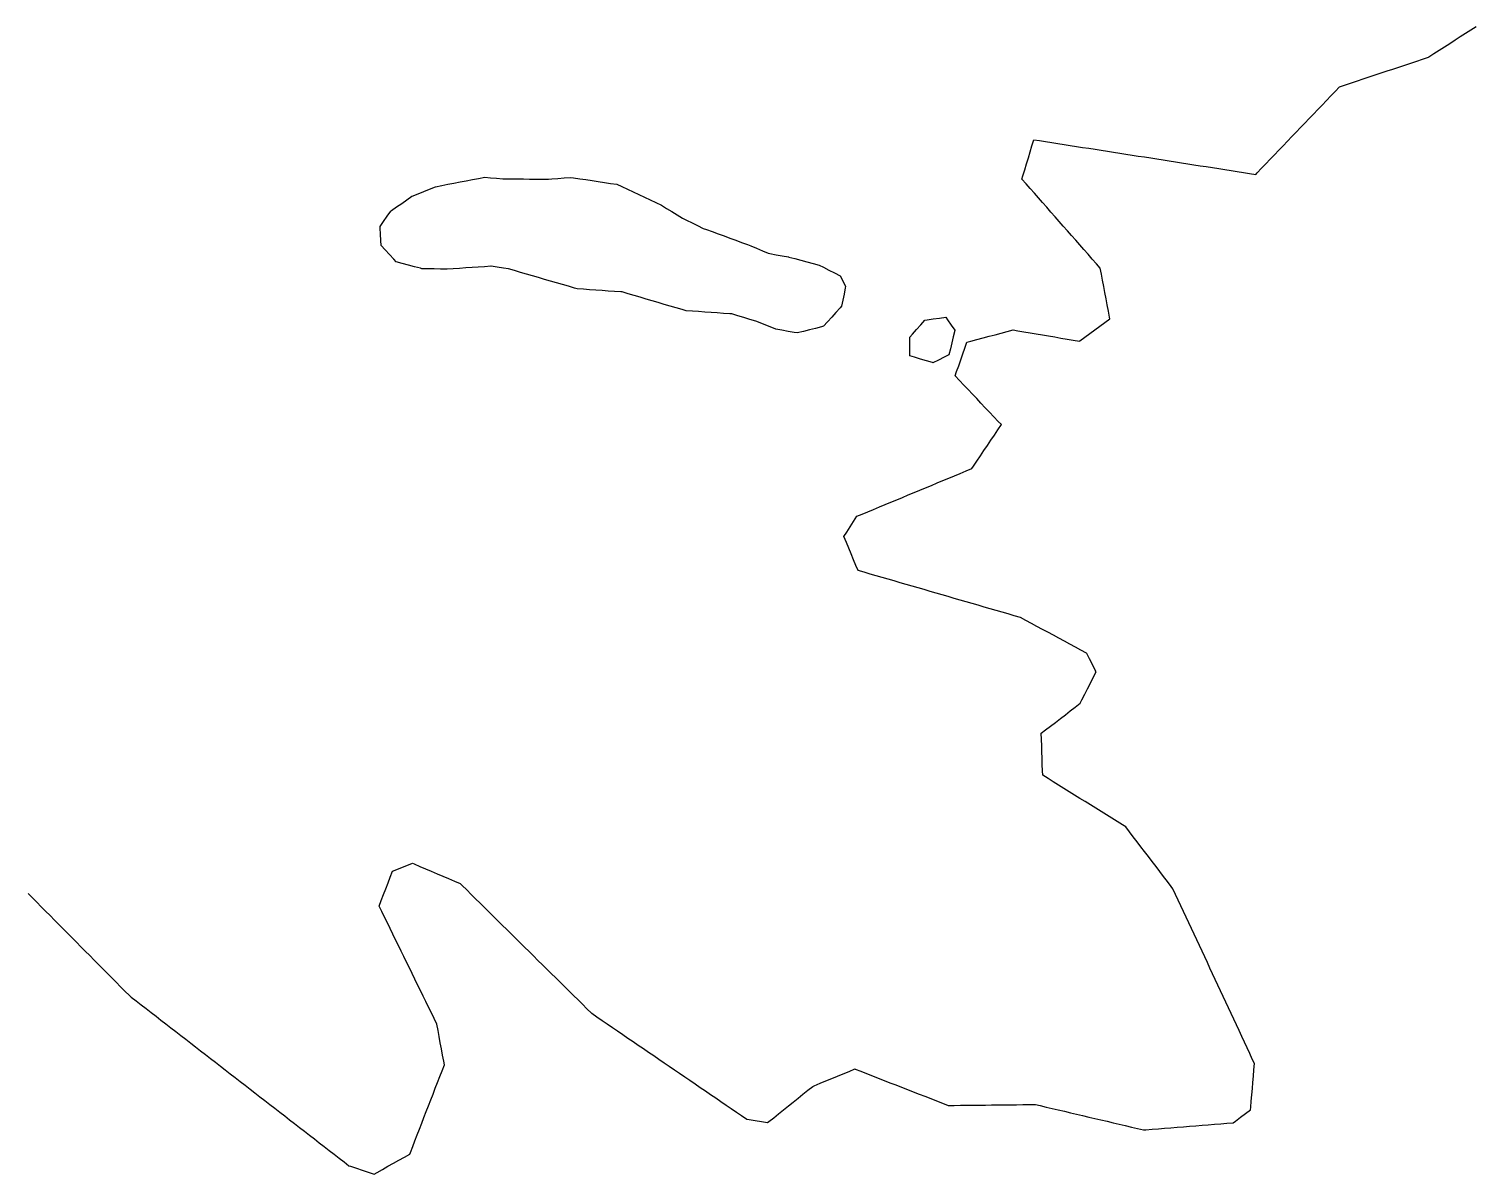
# Model space of a CAD drawing. Header units: millimetres. Extents: x 0 to 2762, y 6 to 2482.
# Drawn here: x 1969.4 to 2200.7, y 285.5 to 468.4 of the extents above; entities that cross this region are included whole.
import ezdxf

# ---------------------------------------------------------------- set-up
doc = ezdxf.new("R2010")
doc.units = ezdxf.units.MM
for name, color, linetype in [('ALL_HOLES', 1, 'Continuous'), ('ALL_ISLANDS', 7, 'Continuous'), ('OUTLINE_ISLAND_01', 7, 'Continuous'), ('OUTLINE_ISLAND_01_HOLE_02', 1, 'Continuous'), ('OUTLINE_ISLAND_01_HOLE_03', 1, 'Continuous')]:
    doc.layers.add(name, color=color, linetype=linetype)

msp = doc.modelspace()

# ---------------------------------------------------------------- linework, layer by layer
at = {"layer": 'ALL_HOLES'}
for points in [[(2025.5312, 436.8859), (2026.0959, 437.7112), (2026.6606, 438.5365), (2027.2253, 439.3618), (2027.3346, 439.4375), (2028.1566, 440.007), (2028.9787, 440.5765), (2029.8007, 441.1459), (2030.6227, 441.7154), (2030.6617, 441.7312), (2031.5882, 442.1076), (2032.5147, 442.4839), (2033.4412, 442.8603), (2034.3676, 443.2366), (2034.3896, 443.2409), (2035.3713, 443.4313), (2036.353, 443.6217), (2037.3347, 443.812), (2038.3164, 444.0024), (2039.2981, 444.1928), (2040.2798, 444.3832), (2041.2615, 444.5736), (2042.2432, 444.7639), (2043.1533, 444.6834), (2044.1494, 444.5953), (2045.1455, 444.5072), (2045.4329, 444.5049), (2046.4328, 444.4968), (2047.4328, 444.4887), (2048.4328, 444.4806), (2049.4327, 444.4725), (2050.4327, 444.4645), (2051.4327, 444.4564), (2052.4326, 444.4483), (2052.9535, 444.4915), (2053.95, 444.5741), (2054.9466, 444.6568), (2055.9432, 444.7394), (2056.4417, 444.6645), (2057.4306, 444.5158), (2058.4195, 444.3671), (2059.4084, 444.2185), (2060.3973, 444.0698), (2061.3862, 443.9212), (2062.3751, 443.7725), (2063.364, 443.6239), (2064.1516, 443.2534), (2065.0565, 442.8277), (2065.9614, 442.4021), (2066.8662, 441.9765), (2067.7711, 441.5508), (2068.676, 441.1252), (2069.5809, 440.6995), (2070.4858, 440.2739), (2071.2797, 439.7844), (2072.131, 439.2596), (2072.9822, 438.7348), (2073.8334, 438.21), (2074.4787, 437.8969), (2075.3785, 437.4604), (2076.2782, 437.024), (2077.1779, 436.5875), (2077.6751, 436.4063), (2078.6146, 436.0639), (2079.5542, 435.7215), (2080.4938, 435.3792), (2081.4333, 435.0368), (2082.3729, 434.6944), (2083.3124, 434.352), (2084.252, 434.0097), (2084.7771, 433.7881), (2085.6985, 433.3993), (2086.6198, 433.0105), (2087.5411, 432.6218), (2087.8389, 432.5664), (2088.822, 432.3837), (2089.8052, 432.201), (2090.7884, 432.0183), (2090.8481, 432.0025), (2091.8152, 431.7482), (2092.7823, 431.4938), (2093.7494, 431.2394), (2094.7165, 430.985), (2095.6836, 430.7306), (2096.3661, 430.3833), (2097.2574, 429.9297), (2098.1486, 429.4762), (2099.0399, 429.0227), (2099.4688, 428.1965), (2099.9297, 427.309), (2099.878, 427.0684), (2099.6683, 426.0907), (2099.4585, 425.1129), (2099.2487, 424.1352), (2099.0497, 423.914), (2098.3808, 423.1706), (2097.7119, 422.4273), (2097.043, 421.6839), (2096.374, 420.9406), (2096.0772, 420.865), (2095.1081, 420.6182), (2094.139, 420.3714), (2093.17, 420.1247), (2092.2009, 419.8779), (2091.7143, 419.9645), (2090.7297, 420.1397), (2089.7452, 420.3149), (2088.7607, 420.4902), (2088.3757, 420.6416), (2087.4451, 421.0076), (2086.5145, 421.3737), (2085.5839, 421.7397), (2085.5811, 421.7406), (2084.6254, 422.035), (2083.6698, 422.3295), (2082.7141, 422.624), (2081.7584, 422.9184), (2081.4182, 422.9419), (2080.4206, 423.0107), (2079.4229, 423.0795), (2078.4253, 423.1483), (2077.4277, 423.2171), (2076.43, 423.2859), (2075.4324, 423.3547), (2074.4348, 423.4235), (2073.8222, 423.6036), (2072.8628, 423.8856), (2071.9034, 424.1676), (2070.944, 424.4495), (2069.9846, 424.7315), (2069.0252, 425.0135), (2068.0657, 425.2955), (2067.1063, 425.5775), (2066.1469, 425.8595), (2065.1875, 426.1415), (2064.2281, 426.4235), (2063.9957, 426.4399), (2062.9982, 426.5107), (2062.0007, 426.5814), (2061.0032, 426.6521), (2060.0057, 426.7228), (2059.0083, 426.7935), (2058.0108, 426.8642), (2057.0133, 426.9349), (2056.6073, 427.0525), (2055.6468, 427.3308), (2054.6862, 427.609), (2053.7257, 427.8872), (2052.7652, 428.1655), (2051.8047, 428.4437), (2050.8442, 428.722), (2049.8837, 429.0002), (2048.9232, 429.2785), (2047.9627, 429.5567), (2047.0022, 429.8349), (2046.0416, 430.1132), (2045.2445, 430.2329), (2044.2556, 430.3815), (2043.2667, 430.53), (2043.216, 430.5267), (2042.2182, 430.4604), (2041.2204, 430.3941), (2040.2226, 430.3279), (2039.2248, 430.2616), (2038.227, 430.1953), (2037.2292, 430.1291), (2036.2314, 430.0628), (2036.1914, 430.0636), (2035.1916, 430.0853), (2034.1919, 430.1069), (2033.1921, 430.1286), (2032.1923, 430.1502), (2031.9821, 430.2062), (2031.0158, 430.4636), (2030.0495, 430.721), (2029.0832, 430.9784), (2028.1169, 431.2358), (2027.7203, 431.6644), (2027.0412, 432.3984), (2026.362, 433.1324), (2025.6829, 433.8665), (2025.6439, 434.6421), (2025.5937, 435.6408), (2025.5435, 436.6396)], [(2110.1872, 416.2257), (2110.1872, 417.2257), (2110.1872, 418.2257), (2110.1872, 419.2257), (2110.6127, 419.7047), (2111.2768, 420.4524), (2111.9408, 421.2), (2112.6049, 421.9477), (2112.9428, 421.9915), (2113.9345, 422.1202), (2114.9262, 422.249), (2115.9179, 422.3777), (2116.2154, 421.9614), (2116.7969, 421.1479), (2117.3783, 420.3343), (2117.3601, 420.2573), (2117.1289, 419.2844), (2116.8977, 418.3115), (2116.6665, 417.3386), (2116.4354, 416.3657), (2115.6656, 415.9909), (2114.7665, 415.5532), (2113.8674, 415.1155), (2113.788, 415.1394), (2112.8307, 415.4283), (2111.8733, 415.7171), (2110.9159, 416.0059)]]:
    msp.add_lwpolyline(points, close=True, dxfattribs=at)
at = {"layer": 'ALL_ISLANDS'}
msp.add_lwpolyline([(1969.2617, 330.3577), (1969.966, 329.6478), (1970.6703, 328.9379), (1971.3746, 328.228), (1972.079, 327.5181), (1972.7833, 326.8082), (1973.4876, 326.0983), (1974.1919, 325.3884), (1974.8962, 324.6786), (1975.6005, 323.9687), (1976.3048, 323.2588), (1977.0091, 322.5489), (1977.7135, 321.839), (1978.4178, 321.1291), (1979.1221, 320.4192), (1979.8264, 319.7093), (1980.5307, 318.9994), (1981.235, 318.2895), (1981.9393, 317.5797), (1982.6436, 316.8698), (1983.348, 316.1599), (1984.0523, 315.45), (1984.7566, 314.7401), (1985.4609, 314.0302), (1985.7691, 313.7916), (1986.5598, 313.1793), (1987.3505, 312.5671), (1988.1412, 311.9549), (1988.9319, 311.3427), (1989.7226, 310.7305), (1990.5133, 310.1183), (1991.304, 309.5061), (1992.0947, 308.8939), (1992.8854, 308.2816), (1993.6761, 307.6694), (1994.4667, 307.0572), (1995.2574, 306.445), (1996.0481, 305.8328), (1996.8388, 305.2206), (1997.6295, 304.6084), (1998.4202, 303.9962), (1999.2109, 303.3839), (2000.0016, 302.7717), (2000.7923, 302.1595), (2001.583, 301.5473), (2002.3737, 300.9351), (2003.1644, 300.3229), (2003.9551, 299.7107), (2004.7458, 299.0985), (2005.5364, 298.4862), (2006.3271, 297.874), (2007.1178, 297.2618), (2007.9085, 296.6496), (2008.6992, 296.0374), (2009.4899, 295.4252), (2010.2806, 294.813), (2011.0713, 294.2007), (2011.862, 293.5885), (2012.6527, 292.9763), (2013.4434, 292.3641), (2014.2341, 291.7519), (2015.0248, 291.1397), (2015.8155, 290.5275), (2016.6062, 289.9153), (2017.3968, 289.303), (2018.1875, 288.6908), (2018.9782, 288.0786), (2019.7689, 287.4664), (2020.5596, 286.8542), (2020.7832, 286.7803), (2021.7328, 286.4667), (2022.6823, 286.153), (2023.6318, 285.8393), (2024.5814, 285.5257), (2025.0439, 285.7851), (2025.9161, 286.2744), (2026.7882, 286.7636), (2027.6604, 287.2529), (2028.5325, 287.7421), (2029.4047, 288.2313), (2030.2768, 288.7206), (2030.3774, 288.9801), (2030.7386, 289.9126), (2031.0999, 290.845), (2031.4612, 291.7775), (2031.8225, 292.7099), (2032.1837, 293.6424), (2032.545, 294.5749), (2032.9063, 295.5073), (2033.2676, 296.4398), (2033.6289, 297.3722), (2033.9901, 298.3047), (2034.3514, 299.2372), (2034.7127, 300.1696), (2035.074, 301.1021), (2035.4352, 302.0345), (2035.7965, 302.967), (2035.6905, 303.5456), (2035.5103, 304.5292), (2035.3301, 305.5128), (2035.1498, 306.4965), (2034.9696, 307.4801), (2034.7894, 308.4637), (2034.6092, 309.4473), (2034.5979, 309.4705), (2034.159, 310.369), (2033.7202, 311.2676), (2033.2813, 312.1661), (2032.8424, 313.0647), (2032.4036, 313.9632), (2031.9647, 314.8618), (2031.5258, 315.7604), (2031.087, 316.6589), (2030.6481, 317.5575), (2030.2093, 318.456), (2029.7704, 319.3546), (2029.3315, 320.2531), (2028.8927, 321.1517), (2028.4538, 322.0502), (2028.015, 322.9488), (2027.5761, 323.8473), (2027.1372, 324.7459), (2026.6984, 325.6445), (2026.2595, 326.543), (2025.8206, 327.4416), (2025.3818, 328.3401), (2025.7246, 329.2342), (2026.0826, 330.1679), (2026.4406, 331.1016), (2026.7986, 332.0354), (2027.1566, 332.9691), (2027.5146, 333.9028), (2027.9247, 334.0639), (2028.8555, 334.4295), (2029.7862, 334.7951), (2030.717, 335.1607), (2030.9522, 335.0611), (2031.873, 334.6712), (2032.7939, 334.2812), (2033.7147, 333.8913), (2034.6356, 333.5014), (2035.5564, 333.1114), (2036.4772, 332.7215), (2037.3981, 332.3316), (2038.3189, 331.9416), (2038.6583, 331.6066), (2039.37, 330.9041), (2040.0816, 330.2016), (2040.7933, 329.499), (2041.5049, 328.7965), (2042.2166, 328.094), (2042.9283, 327.3915), (2043.6399, 326.6889), (2044.3516, 325.9864), (2045.0632, 325.2839), (2045.7749, 324.5814), (2046.4865, 323.8788), (2047.1982, 323.1763), (2047.9099, 322.4738), (2048.6215, 321.7713), (2049.3332, 321.0687), (2050.0448, 320.3662), (2050.7565, 319.6637), (2051.4682, 318.9612), (2052.1798, 318.2586), (2052.8915, 317.5561), (2053.6031, 316.8536), (2054.3148, 316.1511), (2055.0265, 315.4485), (2055.7381, 314.746), (2056.4498, 314.0435), (2057.1614, 313.341), (2057.8731, 312.6384), (2058.5847, 311.9359), (2059.2964, 311.2334), (2059.3467, 311.1991), (2060.1729, 310.6358), (2060.9992, 310.0725), (2061.8255, 309.5092), (2062.6517, 308.9459), (2063.478, 308.3826), (2064.3042, 307.8194), (2065.1305, 307.2561), (2065.9568, 306.6928), (2066.783, 306.1295), (2067.6093, 305.5662), (2068.4355, 305.0029), (2069.2618, 304.4396), (2070.088, 303.8763), (2070.9143, 303.313), (2071.7406, 302.7497), (2072.5668, 302.1864), (2073.3931, 301.6231), (2074.2193, 301.0599), (2075.0456, 300.4966), (2075.8719, 299.9333), (2076.6981, 299.37), (2077.5244, 298.8067), (2078.3506, 298.2434), (2079.1769, 297.6801), (2080.0031, 297.1168), (2080.8294, 296.5535), (2081.6557, 295.9902), (2082.4819, 295.4269), (2083.3082, 294.8636), (2084.1344, 294.3004), (2084.4979, 294.2383), (2085.4836, 294.0699), (2086.4693, 293.9016), (2087.455, 293.7332), (2087.6585, 293.8968), (2088.4378, 294.5234), (2089.2171, 295.1501), (2089.9964, 295.7767), (2090.7757, 296.4034), (2091.555, 297.03), (2092.3343, 297.6567), (2093.1136, 298.2833), (2093.8929, 298.91), (2094.6722, 299.5366), (2094.9254, 299.641), (2095.8499, 300.0223), (2096.7744, 300.4035), (2097.6989, 300.7847), (2098.6234, 301.1659), (2099.5478, 301.5472), (2100.4723, 301.9284), (2101.3968, 302.3096), (2101.4255, 302.2984), (2102.3573, 301.9355), (2103.2891, 301.5725), (2104.2209, 301.2095), (2105.1527, 300.8465), (2106.0845, 300.4835), (2107.0163, 300.1205), (2107.9481, 299.7576), (2108.8799, 299.3946), (2109.8117, 299.0316), (2110.7435, 298.6686), (2111.6753, 298.3056), (2112.6071, 297.9426), (2113.5389, 297.5797), (2114.4707, 297.2167), (2115.4025, 296.8537), (2116.3343, 296.4907), (2117.2614, 296.5), (2118.2613, 296.5099), (2119.2613, 296.5199), (2120.2612, 296.5299), (2121.2612, 296.5399), (2122.2611, 296.5499), (2123.2611, 296.5599), (2124.261, 296.5698), (2125.261, 296.5798), (2126.261, 296.5898), (2127.2609, 296.5998), (2128.2609, 296.6098), (2129.2608, 296.6197), (2130.2608, 296.6297), (2130.9902, 296.4586), (2131.9638, 296.2302), (2132.9373, 296.0018), (2133.9109, 295.7733), (2134.8845, 295.5449), (2135.858, 295.3165), (2136.8316, 295.0881), (2137.8052, 294.8597), (2138.7787, 294.6313), (2139.7523, 294.4028), (2140.7258, 294.1744), (2141.6994, 293.946), (2142.673, 293.7176), (2143.6465, 293.4892), (2144.6201, 293.2608), (2145.5937, 293.0324), (2146.5672, 292.8039), (2147.5408, 292.5755), (2147.9157, 292.6058), (2148.9124, 292.6862), (2149.9092, 292.7667), (2150.906, 292.8471), (2151.9027, 292.9275), (2152.8995, 293.008), (2153.8962, 293.0884), (2154.893, 293.1689), (2155.8897, 293.2493), (2156.8865, 293.3298), (2157.8833, 293.4102), (2158.88, 293.4906), (2159.8768, 293.5711), (2160.8735, 293.6515), (2161.8703, 293.732), (2162.2265, 293.9952), (2163.0308, 294.5896), (2163.835, 295.1839), (2164.6392, 295.7782), (2164.6739, 296.1877), (2164.7583, 297.1842), (2164.8428, 298.1806), (2164.9272, 299.177), (2165.0116, 300.1734), (2165.0961, 301.1699), (2165.1805, 302.1663), (2165.265, 303.1627), (2164.922, 303.8978), (2164.4992, 304.804), (2164.0764, 305.7102), (2163.6536, 306.6164), (2163.2308, 307.5226), (2162.808, 308.4289), (2162.3852, 309.3351), (2161.9624, 310.2413), (2161.5396, 311.1475), (2161.1168, 312.0537), (2160.694, 312.96), (2160.2712, 313.8662), (2159.8484, 314.7724), (2159.4255, 315.6786), (2159.0027, 316.5848), (2158.5799, 317.4911), (2158.1571, 318.3973), (2157.7343, 319.3035), (2157.3115, 320.2097), (2156.8887, 321.1159), (2156.4659, 322.0222), (2156.0431, 322.9284), (2155.6203, 323.8346), (2155.1975, 324.7408), (2154.7747, 325.647), (2154.3519, 326.5533), (2153.9291, 327.4595), (2153.5063, 328.3657), (2153.0835, 329.2719), (2152.6606, 330.1781), (2152.2378, 331.0844), (2151.9565, 331.4539), (2151.3508, 332.2497), (2150.7452, 333.0454), (2150.1395, 333.8411), (2149.5338, 334.6368), (2148.9281, 335.4325), (2148.3224, 336.2282), (2147.7167, 337.0239), (2147.1111, 337.8196), (2146.5054, 338.6153), (2145.8997, 339.411), (2145.294, 340.2067), (2144.6883, 341.0024), (2144.1689, 341.3244), (2143.319, 341.8513), (2142.469, 342.3782), (2141.6191, 342.9051), (2140.7691, 343.432), (2139.9192, 343.9589), (2139.0693, 344.4857), (2138.2193, 345.0126), (2137.3694, 345.5395), (2136.5195, 346.0664), (2135.6695, 346.5933), (2134.8196, 347.1202), (2133.9696, 347.647), (2133.1197, 348.1739), (2132.2698, 348.7008), (2131.4198, 349.2277), (2131.395, 349.949), (2131.3606, 350.9484), (2131.3261, 351.9478), (2131.2917, 352.9472), (2131.2573, 353.9466), (2131.2228, 354.946), (2131.1884, 355.9454), (2131.8648, 356.464), (2132.6584, 357.0725), (2133.4519, 357.6809), (2134.2455, 358.2894), (2135.0391, 358.8979), (2135.8327, 359.5063), (2136.6263, 360.1148), (2137.4199, 360.7232), (2137.692, 361.2625), (2138.1425, 362.1553), (2138.593, 363.0481), (2139.0435, 363.9409), (2139.494, 364.8337), (2139.9445, 365.7264), (2139.8058, 366.0079), (2139.3638, 366.9049), (2138.9218, 367.8019), (2138.4798, 368.6989), (2138.4156, 368.7336), (2137.5357, 369.2087), (2136.6557, 369.6838), (2135.7758, 370.1589), (2134.8958, 370.6339), (2134.0159, 371.109), (2133.136, 371.5841), (2132.256, 372.0592), (2131.3761, 372.5343), (2130.4961, 373.0094), (2129.6162, 373.4844), (2128.7363, 373.9595), (2127.8563, 374.4346), (2127.8479, 374.437), (2126.8871, 374.7144), (2125.9264, 374.9918), (2124.9656, 375.2691), (2124.0048, 375.5465), (2123.0441, 375.8239), (2122.0833, 376.1012), (2121.1225, 376.3786), (2120.1618, 376.656), (2119.201, 376.9333), (2118.2402, 377.2107), (2117.2795, 377.4881), (2116.3187, 377.7655), (2115.358, 378.0428), (2114.3972, 378.3202), (2113.4364, 378.5976), (2112.4757, 378.8749), (2111.5149, 379.1523), (2110.5541, 379.4297), (2109.5934, 379.707), (2108.6326, 379.9844), (2107.6718, 380.2618), (2106.7111, 380.5391), (2105.7503, 380.8165), (2104.7896, 381.0939), (2103.8288, 381.3712), (2102.868, 381.6486), (2101.9073, 381.926), (2101.5728, 382.7363), (2101.1913, 383.6607), (2100.8097, 384.5851), (2100.4282, 385.5094), (2100.0467, 386.4338), (2099.6651, 387.3581), (2100.1178, 388.0694), (2100.6548, 388.913), (2101.1918, 389.7566), (2101.7287, 390.6002), (2102.5492, 390.9402), (2103.473, 391.323), (2104.3968, 391.7058), (2105.3206, 392.0887), (2106.2445, 392.4715), (2107.1683, 392.8544), (2108.0921, 393.2372), (2109.0159, 393.62), (2109.9397, 394.0029), (2110.8635, 394.3857), (2111.7874, 394.7685), (2112.7112, 395.1514), (2113.635, 395.5342), (2114.5588, 395.917), (2115.4826, 396.2999), (2116.4064, 396.6827), (2117.3303, 397.0655), (2118.2541, 397.4484), (2119.1779, 397.8312), (2120.1017, 398.214), (2120.3573, 398.5955), (2120.9141, 399.4261), (2121.4708, 400.2568), (2122.0275, 401.0875), (2122.5843, 401.9182), (2123.141, 402.7489), (2123.6977, 403.5796), (2124.2545, 404.4103), (2124.8112, 405.241), (2124.3169, 405.7609), (2123.6279, 406.4856), (2122.9389, 407.2103), (2122.2498, 407.9351), (2121.5608, 408.6598), (2120.8718, 409.3845), (2120.1827, 410.1092), (2119.4937, 410.834), (2118.8046, 411.5587), (2118.1156, 412.2834), (2117.4266, 413.0082), (2117.6674, 413.6995), (2117.9965, 414.6438), (2118.3255, 415.5881), (2118.6545, 416.5324), (2118.9835, 417.4768), (2119.3126, 418.4211), (2119.9479, 418.5871), (2120.9155, 418.8398), (2121.883, 419.0925), (2122.8506, 419.3452), (2123.8181, 419.598), (2124.7856, 419.8507), (2125.7532, 420.1034), (2126.7207, 420.3562), (2127.4383, 420.2349), (2128.4243, 420.0682), (2129.4103, 419.9015), (2130.3963, 419.7349), (2131.3823, 419.5682), (2132.3684, 419.4015), (2133.3544, 419.2349), (2134.3404, 419.0682), (2135.3264, 418.9015), (2136.3124, 418.7348), (2137.2984, 418.5682), (2137.3362, 418.5961), (2138.1409, 419.1899), (2138.9455, 419.7837), (2139.7501, 420.3775), (2140.5547, 420.9713), (2141.3593, 421.5651), (2142.1639, 422.1589), (2142.118, 422.3974), (2141.9289, 423.3793), (2141.7398, 424.3613), (2141.5508, 425.3433), (2141.3617, 426.3252), (2141.1726, 427.3072), (2140.9835, 428.2892), (2140.7945, 429.2711), (2140.6054, 430.2531), (2140, 430.9412), (2139.3394, 431.6919), (2138.6789, 432.4427), (2138.0183, 433.1935), (2137.3578, 433.9443), (2136.6972, 434.6951), (2136.0367, 435.4458), (2135.3761, 436.1966), (2134.7156, 436.9474), (2134.055, 437.6982), (2133.3945, 438.449), (2132.7339, 439.1997), (2132.0734, 439.9505), (2131.4128, 440.7013), (2130.7523, 441.4521), (2130.0917, 442.2029), (2129.4312, 442.9536), (2128.7706, 443.7044), (2128.1101, 444.4552), (2128.2718, 444.9985), (2128.5573, 445.9569), (2128.8427, 446.9153), (2129.1281, 447.8737), (2129.4135, 448.8321), (2129.6989, 449.7905), (2129.9843, 450.7489), (2130.8916, 450.6075), (2131.8797, 450.4535), (2132.8677, 450.2995), (2133.8558, 450.1455), (2134.8439, 449.9914), (2135.8319, 449.8374), (2136.82, 449.6834), (2137.8081, 449.5294), (2138.7961, 449.3754), (2139.7842, 449.2214), (2140.7723, 449.0674), (2141.7604, 448.9134), (2142.7484, 448.7594), (2143.7365, 448.6054), (2144.7246, 448.4513), (2145.7126, 448.2973), (2146.7007, 448.1433), (2147.6888, 447.9893), (2148.6768, 447.8353), (2149.6649, 447.6813), (2150.653, 447.5273), (2151.641, 447.3733), (2152.6291, 447.2193), (2153.6172, 447.0652), (2154.6053, 446.9112), (2155.5933, 446.7572), (2156.5814, 446.6032), (2157.5695, 446.4492), (2158.5575, 446.2952), (2159.5456, 446.1412), (2160.5337, 445.9872), (2161.5217, 445.8332), (2162.5098, 445.6791), (2163.4979, 445.5251), (2164.4859, 445.3711), (2165.474, 445.2171), (2165.7132, 445.4664), (2166.4055, 446.188), (2167.0978, 446.9096), (2167.7901, 447.6312), (2168.4824, 448.3528), (2169.1747, 449.0744), (2169.867, 449.796), (2170.5593, 450.5176), (2171.2516, 451.2393), (2171.9439, 451.9609), (2172.6362, 452.6825), (2173.3285, 453.4041), (2174.0208, 454.1257), (2174.7131, 454.8473), (2175.4054, 455.5689), (2176.0977, 456.2905), (2176.79, 457.0121), (2177.4823, 457.7337), (2178.1746, 458.4553), (2178.8669, 459.1769), (2178.8682, 459.1774), (2179.8161, 459.496), (2180.764, 459.8146), (2181.7119, 460.1332), (2182.6598, 460.4518), (2183.6077, 460.7704), (2184.5556, 461.089), (2185.5035, 461.4076), (2186.4513, 461.7262), (2187.3992, 462.0448), (2188.3471, 462.3634), (2189.295, 462.6821), (2190.2429, 463.0007), (2191.1908, 463.3193), (2192.1387, 463.6379), (2193.0866, 463.9565), (2193.1139, 463.9741), (2193.9542, 464.5162), (2194.7945, 465.0583), (2195.6349, 465.6003), (2196.4752, 466.1424), (2197.3155, 466.6845), (2198.1559, 467.2266), (2198.9962, 467.7687), (2199.8365, 468.3107), (2200.6768, 468.8528)], dxfattribs=at)
at = {"layer": 'OUTLINE_ISLAND_01'}
msp.add_lwpolyline([(1969.2617, 330.3577), (1969.966, 329.6478), (1970.6703, 328.9379), (1971.3746, 328.228), (1972.079, 327.5181), (1972.7833, 326.8082), (1973.4876, 326.0983), (1974.1919, 325.3884), (1974.8962, 324.6786), (1975.6005, 323.9687), (1976.3048, 323.2588), (1977.0091, 322.5489), (1977.7135, 321.839), (1978.4178, 321.1291), (1979.1221, 320.4192), (1979.8264, 319.7093), (1980.5307, 318.9994), (1981.235, 318.2895), (1981.9393, 317.5797), (1982.6436, 316.8698), (1983.348, 316.1599), (1984.0523, 315.45), (1984.7566, 314.7401), (1985.4609, 314.0302), (1985.7691, 313.7916), (1986.5598, 313.1793), (1987.3505, 312.5671), (1988.1412, 311.9549), (1988.9319, 311.3427), (1989.7226, 310.7305), (1990.5133, 310.1183), (1991.304, 309.5061), (1992.0947, 308.8939), (1992.8854, 308.2816), (1993.6761, 307.6694), (1994.4667, 307.0572), (1995.2574, 306.445), (1996.0481, 305.8328), (1996.8388, 305.2206), (1997.6295, 304.6084), (1998.4202, 303.9962), (1999.2109, 303.3839), (2000.0016, 302.7717), (2000.7923, 302.1595), (2001.583, 301.5473), (2002.3737, 300.9351), (2003.1644, 300.3229), (2003.9551, 299.7107), (2004.7458, 299.0985), (2005.5364, 298.4862), (2006.3271, 297.874), (2007.1178, 297.2618), (2007.9085, 296.6496), (2008.6992, 296.0374), (2009.4899, 295.4252), (2010.2806, 294.813), (2011.0713, 294.2007), (2011.862, 293.5885), (2012.6527, 292.9763), (2013.4434, 292.3641), (2014.2341, 291.7519), (2015.0248, 291.1397), (2015.8155, 290.5275), (2016.6062, 289.9153), (2017.3968, 289.303), (2018.1875, 288.6908), (2018.9782, 288.0786), (2019.7689, 287.4664), (2020.5596, 286.8542), (2020.7832, 286.7803), (2021.7328, 286.4667), (2022.6823, 286.153), (2023.6318, 285.8393), (2024.5814, 285.5257), (2025.0439, 285.7851), (2025.9161, 286.2744), (2026.7882, 286.7636), (2027.6604, 287.2529), (2028.5325, 287.7421), (2029.4047, 288.2313), (2030.2768, 288.7206), (2030.3774, 288.9801), (2030.7386, 289.9126), (2031.0999, 290.845), (2031.4612, 291.7775), (2031.8225, 292.7099), (2032.1837, 293.6424), (2032.545, 294.5749), (2032.9063, 295.5073), (2033.2676, 296.4398), (2033.6289, 297.3722), (2033.9901, 298.3047), (2034.3514, 299.2372), (2034.7127, 300.1696), (2035.074, 301.1021), (2035.4352, 302.0345), (2035.7965, 302.967), (2035.6905, 303.5456), (2035.5103, 304.5292), (2035.3301, 305.5128), (2035.1498, 306.4965), (2034.9696, 307.4801), (2034.7894, 308.4637), (2034.6092, 309.4473), (2034.5979, 309.4705), (2034.159, 310.369), (2033.7202, 311.2676), (2033.2813, 312.1661), (2032.8424, 313.0647), (2032.4036, 313.9632), (2031.9647, 314.8618), (2031.5258, 315.7604), (2031.087, 316.6589), (2030.6481, 317.5575), (2030.2093, 318.456), (2029.7704, 319.3546), (2029.3315, 320.2531), (2028.8927, 321.1517), (2028.4538, 322.0502), (2028.015, 322.9488), (2027.5761, 323.8473), (2027.1372, 324.7459), (2026.6984, 325.6445), (2026.2595, 326.543), (2025.8206, 327.4416), (2025.3818, 328.3401), (2025.7246, 329.2342), (2026.0826, 330.1679), (2026.4406, 331.1016), (2026.7986, 332.0354), (2027.1566, 332.9691), (2027.5146, 333.9028), (2027.9247, 334.0639), (2028.8555, 334.4295), (2029.7862, 334.7951), (2030.717, 335.1607), (2030.9522, 335.0611), (2031.873, 334.6712), (2032.7939, 334.2812), (2033.7147, 333.8913), (2034.6356, 333.5014), (2035.5564, 333.1114), (2036.4772, 332.7215), (2037.3981, 332.3316), (2038.3189, 331.9416), (2038.6583, 331.6066), (2039.37, 330.9041), (2040.0816, 330.2016), (2040.7933, 329.499), (2041.5049, 328.7965), (2042.2166, 328.094), (2042.9283, 327.3915), (2043.6399, 326.6889), (2044.3516, 325.9864), (2045.0632, 325.2839), (2045.7749, 324.5814), (2046.4865, 323.8788), (2047.1982, 323.1763), (2047.9099, 322.4738), (2048.6215, 321.7713), (2049.3332, 321.0687), (2050.0448, 320.3662), (2050.7565, 319.6637), (2051.4682, 318.9612), (2052.1798, 318.2586), (2052.8915, 317.5561), (2053.6031, 316.8536), (2054.3148, 316.1511), (2055.0265, 315.4485), (2055.7381, 314.746), (2056.4498, 314.0435), (2057.1614, 313.341), (2057.8731, 312.6384), (2058.5847, 311.9359), (2059.2964, 311.2334), (2059.3467, 311.1991), (2060.1729, 310.6358), (2060.9992, 310.0725), (2061.8255, 309.5092), (2062.6517, 308.9459), (2063.478, 308.3826), (2064.3042, 307.8194), (2065.1305, 307.2561), (2065.9568, 306.6928), (2066.783, 306.1295), (2067.6093, 305.5662), (2068.4355, 305.0029), (2069.2618, 304.4396), (2070.088, 303.8763), (2070.9143, 303.313), (2071.7406, 302.7497), (2072.5668, 302.1864), (2073.3931, 301.6231), (2074.2193, 301.0599), (2075.0456, 300.4966), (2075.8719, 299.9333), (2076.6981, 299.37), (2077.5244, 298.8067), (2078.3506, 298.2434), (2079.1769, 297.6801), (2080.0031, 297.1168), (2080.8294, 296.5535), (2081.6557, 295.9902), (2082.4819, 295.4269), (2083.3082, 294.8636), (2084.1344, 294.3004), (2084.4979, 294.2383), (2085.4836, 294.0699), (2086.4693, 293.9016), (2087.455, 293.7332), (2087.6585, 293.8968), (2088.4378, 294.5234), (2089.2171, 295.1501), (2089.9964, 295.7767), (2090.7757, 296.4034), (2091.555, 297.03), (2092.3343, 297.6567), (2093.1136, 298.2833), (2093.8929, 298.91), (2094.6722, 299.5366), (2094.9254, 299.641), (2095.8499, 300.0223), (2096.7744, 300.4035), (2097.6989, 300.7847), (2098.6234, 301.1659), (2099.5478, 301.5472), (2100.4723, 301.9284), (2101.3968, 302.3096), (2101.4255, 302.2984), (2102.3573, 301.9355), (2103.2891, 301.5725), (2104.2209, 301.2095), (2105.1527, 300.8465), (2106.0845, 300.4835), (2107.0163, 300.1205), (2107.9481, 299.7576), (2108.8799, 299.3946), (2109.8117, 299.0316), (2110.7435, 298.6686), (2111.6753, 298.3056), (2112.6071, 297.9426), (2113.5389, 297.5797), (2114.4707, 297.2167), (2115.4025, 296.8537), (2116.3343, 296.4907), (2117.2614, 296.5), (2118.2613, 296.5099), (2119.2613, 296.5199), (2120.2612, 296.5299), (2121.2612, 296.5399), (2122.2611, 296.5499), (2123.2611, 296.5599), (2124.261, 296.5698), (2125.261, 296.5798), (2126.261, 296.5898), (2127.2609, 296.5998), (2128.2609, 296.6098), (2129.2608, 296.6197), (2130.2608, 296.6297), (2130.9902, 296.4586), (2131.9638, 296.2302), (2132.9373, 296.0018), (2133.9109, 295.7733), (2134.8845, 295.5449), (2135.858, 295.3165), (2136.8316, 295.0881), (2137.8052, 294.8597), (2138.7787, 294.6313), (2139.7523, 294.4028), (2140.7258, 294.1744), (2141.6994, 293.946), (2142.673, 293.7176), (2143.6465, 293.4892), (2144.6201, 293.2608), (2145.5937, 293.0324), (2146.5672, 292.8039), (2147.5408, 292.5755), (2147.9157, 292.6058), (2148.9124, 292.6862), (2149.9092, 292.7667), (2150.906, 292.8471), (2151.9027, 292.9275), (2152.8995, 293.008), (2153.8962, 293.0884), (2154.893, 293.1689), (2155.8897, 293.2493), (2156.8865, 293.3298), (2157.8833, 293.4102), (2158.88, 293.4906), (2159.8768, 293.5711), (2160.8735, 293.6515), (2161.8703, 293.732), (2162.2265, 293.9952), (2163.0308, 294.5896), (2163.835, 295.1839), (2164.6392, 295.7782), (2164.6739, 296.1877), (2164.7583, 297.1842), (2164.8428, 298.1806), (2164.9272, 299.177), (2165.0116, 300.1734), (2165.0961, 301.1699), (2165.1805, 302.1663), (2165.265, 303.1627), (2164.922, 303.8978), (2164.4992, 304.804), (2164.0764, 305.7102), (2163.6536, 306.6164), (2163.2308, 307.5226), (2162.808, 308.4289), (2162.3852, 309.3351), (2161.9624, 310.2413), (2161.5396, 311.1475), (2161.1168, 312.0537), (2160.694, 312.96), (2160.2712, 313.8662), (2159.8484, 314.7724), (2159.4255, 315.6786), (2159.0027, 316.5848), (2158.5799, 317.4911), (2158.1571, 318.3973), (2157.7343, 319.3035), (2157.3115, 320.2097), (2156.8887, 321.1159), (2156.4659, 322.0222), (2156.0431, 322.9284), (2155.6203, 323.8346), (2155.1975, 324.7408), (2154.7747, 325.647), (2154.3519, 326.5533), (2153.9291, 327.4595), (2153.5063, 328.3657), (2153.0835, 329.2719), (2152.6606, 330.1781), (2152.2378, 331.0844), (2151.9565, 331.4539), (2151.3508, 332.2497), (2150.7452, 333.0454), (2150.1395, 333.8411), (2149.5338, 334.6368), (2148.9281, 335.4325), (2148.3224, 336.2282), (2147.7167, 337.0239), (2147.1111, 337.8196), (2146.5054, 338.6153), (2145.8997, 339.411), (2145.294, 340.2067), (2144.6883, 341.0024), (2144.1689, 341.3244), (2143.319, 341.8513), (2142.469, 342.3782), (2141.6191, 342.9051), (2140.7691, 343.432), (2139.9192, 343.9589), (2139.0693, 344.4857), (2138.2193, 345.0126), (2137.3694, 345.5395), (2136.5195, 346.0664), (2135.6695, 346.5933), (2134.8196, 347.1202), (2133.9696, 347.647), (2133.1197, 348.1739), (2132.2698, 348.7008), (2131.4198, 349.2277), (2131.395, 349.949), (2131.3606, 350.9484), (2131.3261, 351.9478), (2131.2917, 352.9472), (2131.2573, 353.9466), (2131.2228, 354.946), (2131.1884, 355.9454), (2131.8648, 356.464), (2132.6584, 357.0725), (2133.4519, 357.6809), (2134.2455, 358.2894), (2135.0391, 358.8979), (2135.8327, 359.5063), (2136.6263, 360.1148), (2137.4199, 360.7232), (2137.692, 361.2625), (2138.1425, 362.1553), (2138.593, 363.0481), (2139.0435, 363.9409), (2139.494, 364.8337), (2139.9445, 365.7264), (2139.8058, 366.0079), (2139.3638, 366.9049), (2138.9218, 367.8019), (2138.4798, 368.6989), (2138.4156, 368.7336), (2137.5357, 369.2087), (2136.6557, 369.6838), (2135.7758, 370.1589), (2134.8958, 370.6339), (2134.0159, 371.109), (2133.136, 371.5841), (2132.256, 372.0592), (2131.3761, 372.5343), (2130.4961, 373.0094), (2129.6162, 373.4844), (2128.7363, 373.9595), (2127.8563, 374.4346), (2127.8479, 374.437), (2126.8871, 374.7144), (2125.9264, 374.9918), (2124.9656, 375.2691), (2124.0048, 375.5465), (2123.0441, 375.8239), (2122.0833, 376.1012), (2121.1225, 376.3786), (2120.1618, 376.656), (2119.201, 376.9333), (2118.2402, 377.2107), (2117.2795, 377.4881), (2116.3187, 377.7655), (2115.358, 378.0428), (2114.3972, 378.3202), (2113.4364, 378.5976), (2112.4757, 378.8749), (2111.5149, 379.1523), (2110.5541, 379.4297), (2109.5934, 379.707), (2108.6326, 379.9844), (2107.6718, 380.2618), (2106.7111, 380.5391), (2105.7503, 380.8165), (2104.7896, 381.0939), (2103.8288, 381.3712), (2102.868, 381.6486), (2101.9073, 381.926), (2101.5728, 382.7363), (2101.1913, 383.6607), (2100.8097, 384.5851), (2100.4282, 385.5094), (2100.0467, 386.4338), (2099.6651, 387.3581), (2100.1178, 388.0694), (2100.6548, 388.913), (2101.1918, 389.7566), (2101.7287, 390.6002), (2102.5492, 390.9402), (2103.473, 391.323), (2104.3968, 391.7058), (2105.3206, 392.0887), (2106.2445, 392.4715), (2107.1683, 392.8544), (2108.0921, 393.2372), (2109.0159, 393.62), (2109.9397, 394.0029), (2110.8635, 394.3857), (2111.7874, 394.7685), (2112.7112, 395.1514), (2113.635, 395.5342), (2114.5588, 395.917), (2115.4826, 396.2999), (2116.4064, 396.6827), (2117.3303, 397.0655), (2118.2541, 397.4484), (2119.1779, 397.8312), (2120.1017, 398.214), (2120.3573, 398.5955), (2120.9141, 399.4261), (2121.4708, 400.2568), (2122.0275, 401.0875), (2122.5843, 401.9182), (2123.141, 402.7489), (2123.6977, 403.5796), (2124.2545, 404.4103), (2124.8112, 405.241), (2124.3169, 405.7609), (2123.6279, 406.4856), (2122.9389, 407.2103), (2122.2498, 407.9351), (2121.5608, 408.6598), (2120.8718, 409.3845), (2120.1827, 410.1092), (2119.4937, 410.834), (2118.8046, 411.5587), (2118.1156, 412.2834), (2117.4266, 413.0082), (2117.6674, 413.6995), (2117.9965, 414.6438), (2118.3255, 415.5881), (2118.6545, 416.5324), (2118.9835, 417.4768), (2119.3126, 418.4211), (2119.9479, 418.5871), (2120.9155, 418.8398), (2121.883, 419.0925), (2122.8506, 419.3452), (2123.8181, 419.598), (2124.7856, 419.8507), (2125.7532, 420.1034), (2126.7207, 420.3562), (2127.4383, 420.2349), (2128.4243, 420.0682), (2129.4103, 419.9015), (2130.3963, 419.7349), (2131.3823, 419.5682), (2132.3684, 419.4015), (2133.3544, 419.2349), (2134.3404, 419.0682), (2135.3264, 418.9015), (2136.3124, 418.7348), (2137.2984, 418.5682), (2137.3362, 418.5961), (2138.1409, 419.1899), (2138.9455, 419.7837), (2139.7501, 420.3775), (2140.5547, 420.9713), (2141.3593, 421.5651), (2142.1639, 422.1589), (2142.118, 422.3974), (2141.9289, 423.3793), (2141.7398, 424.3613), (2141.5508, 425.3433), (2141.3617, 426.3252), (2141.1726, 427.3072), (2140.9835, 428.2892), (2140.7945, 429.2711), (2140.6054, 430.2531), (2140, 430.9412), (2139.3394, 431.6919), (2138.6789, 432.4427), (2138.0183, 433.1935), (2137.3578, 433.9443), (2136.6972, 434.6951), (2136.0367, 435.4458), (2135.3761, 436.1966), (2134.7156, 436.9474), (2134.055, 437.6982), (2133.3945, 438.449), (2132.7339, 439.1997), (2132.0734, 439.9505), (2131.4128, 440.7013), (2130.7523, 441.4521), (2130.0917, 442.2029), (2129.4312, 442.9536), (2128.7706, 443.7044), (2128.1101, 444.4552), (2128.2718, 444.9985), (2128.5573, 445.9569), (2128.8427, 446.9153), (2129.1281, 447.8737), (2129.4135, 448.8321), (2129.6989, 449.7905), (2129.9843, 450.7489), (2130.8916, 450.6075), (2131.8797, 450.4535), (2132.8677, 450.2995), (2133.8558, 450.1455), (2134.8439, 449.9914), (2135.8319, 449.8374), (2136.82, 449.6834), (2137.8081, 449.5294), (2138.7961, 449.3754), (2139.7842, 449.2214), (2140.7723, 449.0674), (2141.7604, 448.9134), (2142.7484, 448.7594), (2143.7365, 448.6054), (2144.7246, 448.4513), (2145.7126, 448.2973), (2146.7007, 448.1433), (2147.6888, 447.9893), (2148.6768, 447.8353), (2149.6649, 447.6813), (2150.653, 447.5273), (2151.641, 447.3733), (2152.6291, 447.2193), (2153.6172, 447.0652), (2154.6053, 446.9112), (2155.5933, 446.7572), (2156.5814, 446.6032), (2157.5695, 446.4492), (2158.5575, 446.2952), (2159.5456, 446.1412), (2160.5337, 445.9872), (2161.5217, 445.8332), (2162.5098, 445.6791), (2163.4979, 445.5251), (2164.4859, 445.3711), (2165.474, 445.2171), (2165.7132, 445.4664), (2166.4055, 446.188), (2167.0978, 446.9096), (2167.7901, 447.6312), (2168.4824, 448.3528), (2169.1747, 449.0744), (2169.867, 449.796), (2170.5593, 450.5176), (2171.2516, 451.2393), (2171.9439, 451.9609), (2172.6362, 452.6825), (2173.3285, 453.4041), (2174.0208, 454.1257), (2174.7131, 454.8473), (2175.4054, 455.5689), (2176.0977, 456.2905), (2176.79, 457.0121), (2177.4823, 457.7337), (2178.1746, 458.4553), (2178.8669, 459.1769), (2178.8682, 459.1774), (2179.8161, 459.496), (2180.764, 459.8146), (2181.7119, 460.1332), (2182.6598, 460.4518), (2183.6077, 460.7704), (2184.5556, 461.089), (2185.5035, 461.4076), (2186.4513, 461.7262), (2187.3992, 462.0448), (2188.3471, 462.3634), (2189.295, 462.6821), (2190.2429, 463.0007), (2191.1908, 463.3193), (2192.1387, 463.6379), (2193.0866, 463.9565), (2193.1139, 463.9741), (2193.9542, 464.5162), (2194.7945, 465.0583), (2195.6349, 465.6003), (2196.4752, 466.1424), (2197.3155, 466.6845), (2198.1559, 467.2266), (2198.9962, 467.7687), (2199.8365, 468.3107), (2200.6768, 468.8528)], dxfattribs=at)
at = {"layer": 'OUTLINE_ISLAND_01_HOLE_02'}
msp.add_lwpolyline([(2110.1872, 416.2257), (2110.1872, 417.2257), (2110.1872, 418.2257), (2110.1872, 419.2257), (2110.6127, 419.7047), (2111.2768, 420.4524), (2111.9408, 421.2), (2112.6049, 421.9477), (2112.9428, 421.9915), (2113.9345, 422.1202), (2114.9262, 422.249), (2115.9179, 422.3777), (2116.2154, 421.9614), (2116.7969, 421.1479), (2117.3783, 420.3343), (2117.3601, 420.2573), (2117.1289, 419.2844), (2116.8977, 418.3115), (2116.6665, 417.3386), (2116.4354, 416.3657), (2115.6656, 415.9909), (2114.7665, 415.5532), (2113.8674, 415.1155), (2113.788, 415.1394), (2112.8307, 415.4283), (2111.8733, 415.7171), (2110.9159, 416.0059)], close=True, dxfattribs=at)
at = {"layer": 'OUTLINE_ISLAND_01_HOLE_03'}
msp.add_lwpolyline([(2025.5312, 436.8859), (2026.0959, 437.7112), (2026.6606, 438.5365), (2027.2253, 439.3618), (2027.3346, 439.4375), (2028.1566, 440.007), (2028.9787, 440.5765), (2029.8007, 441.1459), (2030.6227, 441.7154), (2030.6617, 441.7312), (2031.5882, 442.1076), (2032.5147, 442.4839), (2033.4412, 442.8603), (2034.3676, 443.2366), (2034.3896, 443.2409), (2035.3713, 443.4313), (2036.353, 443.6217), (2037.3347, 443.812), (2038.3164, 444.0024), (2039.2981, 444.1928), (2040.2798, 444.3832), (2041.2615, 444.5736), (2042.2432, 444.7639), (2043.1533, 444.6834), (2044.1494, 444.5953), (2045.1455, 444.5072), (2045.4329, 444.5049), (2046.4328, 444.4968), (2047.4328, 444.4887), (2048.4328, 444.4806), (2049.4327, 444.4725), (2050.4327, 444.4645), (2051.4327, 444.4564), (2052.4326, 444.4483), (2052.9535, 444.4915), (2053.95, 444.5741), (2054.9466, 444.6568), (2055.9432, 444.7394), (2056.4417, 444.6645), (2057.4306, 444.5158), (2058.4195, 444.3671), (2059.4084, 444.2185), (2060.3973, 444.0698), (2061.3862, 443.9212), (2062.3751, 443.7725), (2063.364, 443.6239), (2064.1516, 443.2534), (2065.0565, 442.8277), (2065.9614, 442.4021), (2066.8662, 441.9765), (2067.7711, 441.5508), (2068.676, 441.1252), (2069.5809, 440.6995), (2070.4858, 440.2739), (2071.2797, 439.7844), (2072.131, 439.2596), (2072.9822, 438.7348), (2073.8334, 438.21), (2074.4787, 437.8969), (2075.3785, 437.4604), (2076.2782, 437.024), (2077.1779, 436.5875), (2077.6751, 436.4063), (2078.6146, 436.0639), (2079.5542, 435.7215), (2080.4938, 435.3792), (2081.4333, 435.0368), (2082.3729, 434.6944), (2083.3124, 434.352), (2084.252, 434.0097), (2084.7771, 433.7881), (2085.6985, 433.3993), (2086.6198, 433.0105), (2087.5411, 432.6218), (2087.8389, 432.5664), (2088.822, 432.3837), (2089.8052, 432.201), (2090.7884, 432.0183), (2090.8481, 432.0025), (2091.8152, 431.7482), (2092.7823, 431.4938), (2093.7494, 431.2394), (2094.7165, 430.985), (2095.6836, 430.7306), (2096.3661, 430.3833), (2097.2574, 429.9297), (2098.1486, 429.4762), (2099.0399, 429.0227), (2099.4688, 428.1965), (2099.9297, 427.309), (2099.878, 427.0684), (2099.6683, 426.0907), (2099.4585, 425.1129), (2099.2487, 424.1352), (2099.0497, 423.914), (2098.3808, 423.1706), (2097.7119, 422.4273), (2097.043, 421.6839), (2096.374, 420.9406), (2096.0772, 420.865), (2095.1081, 420.6182), (2094.139, 420.3714), (2093.17, 420.1247), (2092.2009, 419.8779), (2091.7143, 419.9645), (2090.7297, 420.1397), (2089.7452, 420.3149), (2088.7607, 420.4902), (2088.3757, 420.6416), (2087.4451, 421.0076), (2086.5145, 421.3737), (2085.5839, 421.7397), (2085.5811, 421.7406), (2084.6254, 422.035), (2083.6698, 422.3295), (2082.7141, 422.624), (2081.7584, 422.9184), (2081.4182, 422.9419), (2080.4206, 423.0107), (2079.4229, 423.0795), (2078.4253, 423.1483), (2077.4277, 423.2171), (2076.43, 423.2859), (2075.4324, 423.3547), (2074.4348, 423.4235), (2073.8222, 423.6036), (2072.8628, 423.8856), (2071.9034, 424.1676), (2070.944, 424.4495), (2069.9846, 424.7315), (2069.0252, 425.0135), (2068.0657, 425.2955), (2067.1063, 425.5775), (2066.1469, 425.8595), (2065.1875, 426.1415), (2064.2281, 426.4235), (2063.9957, 426.4399), (2062.9982, 426.5107), (2062.0007, 426.5814), (2061.0032, 426.6521), (2060.0057, 426.7228), (2059.0083, 426.7935), (2058.0108, 426.8642), (2057.0133, 426.9349), (2056.6073, 427.0525), (2055.6468, 427.3308), (2054.6862, 427.609), (2053.7257, 427.8872), (2052.7652, 428.1655), (2051.8047, 428.4437), (2050.8442, 428.722), (2049.8837, 429.0002), (2048.9232, 429.2785), (2047.9627, 429.5567), (2047.0022, 429.8349), (2046.0416, 430.1132), (2045.2445, 430.2329), (2044.2556, 430.3815), (2043.2667, 430.53), (2043.216, 430.5267), (2042.2182, 430.4604), (2041.2204, 430.3941), (2040.2226, 430.3279), (2039.2248, 430.2616), (2038.227, 430.1953), (2037.2292, 430.1291), (2036.2314, 430.0628), (2036.1914, 430.0636), (2035.1916, 430.0853), (2034.1919, 430.1069), (2033.1921, 430.1286), (2032.1923, 430.1502), (2031.9821, 430.2062), (2031.0158, 430.4636), (2030.0495, 430.721), (2029.0832, 430.9784), (2028.1169, 431.2358), (2027.7203, 431.6644), (2027.0412, 432.3984), (2026.362, 433.1324), (2025.6829, 433.8665), (2025.6439, 434.6421), (2025.5937, 435.6408), (2025.5435, 436.6396)], close=True, dxfattribs=at)

doc.saveas('drawing.dxf')
